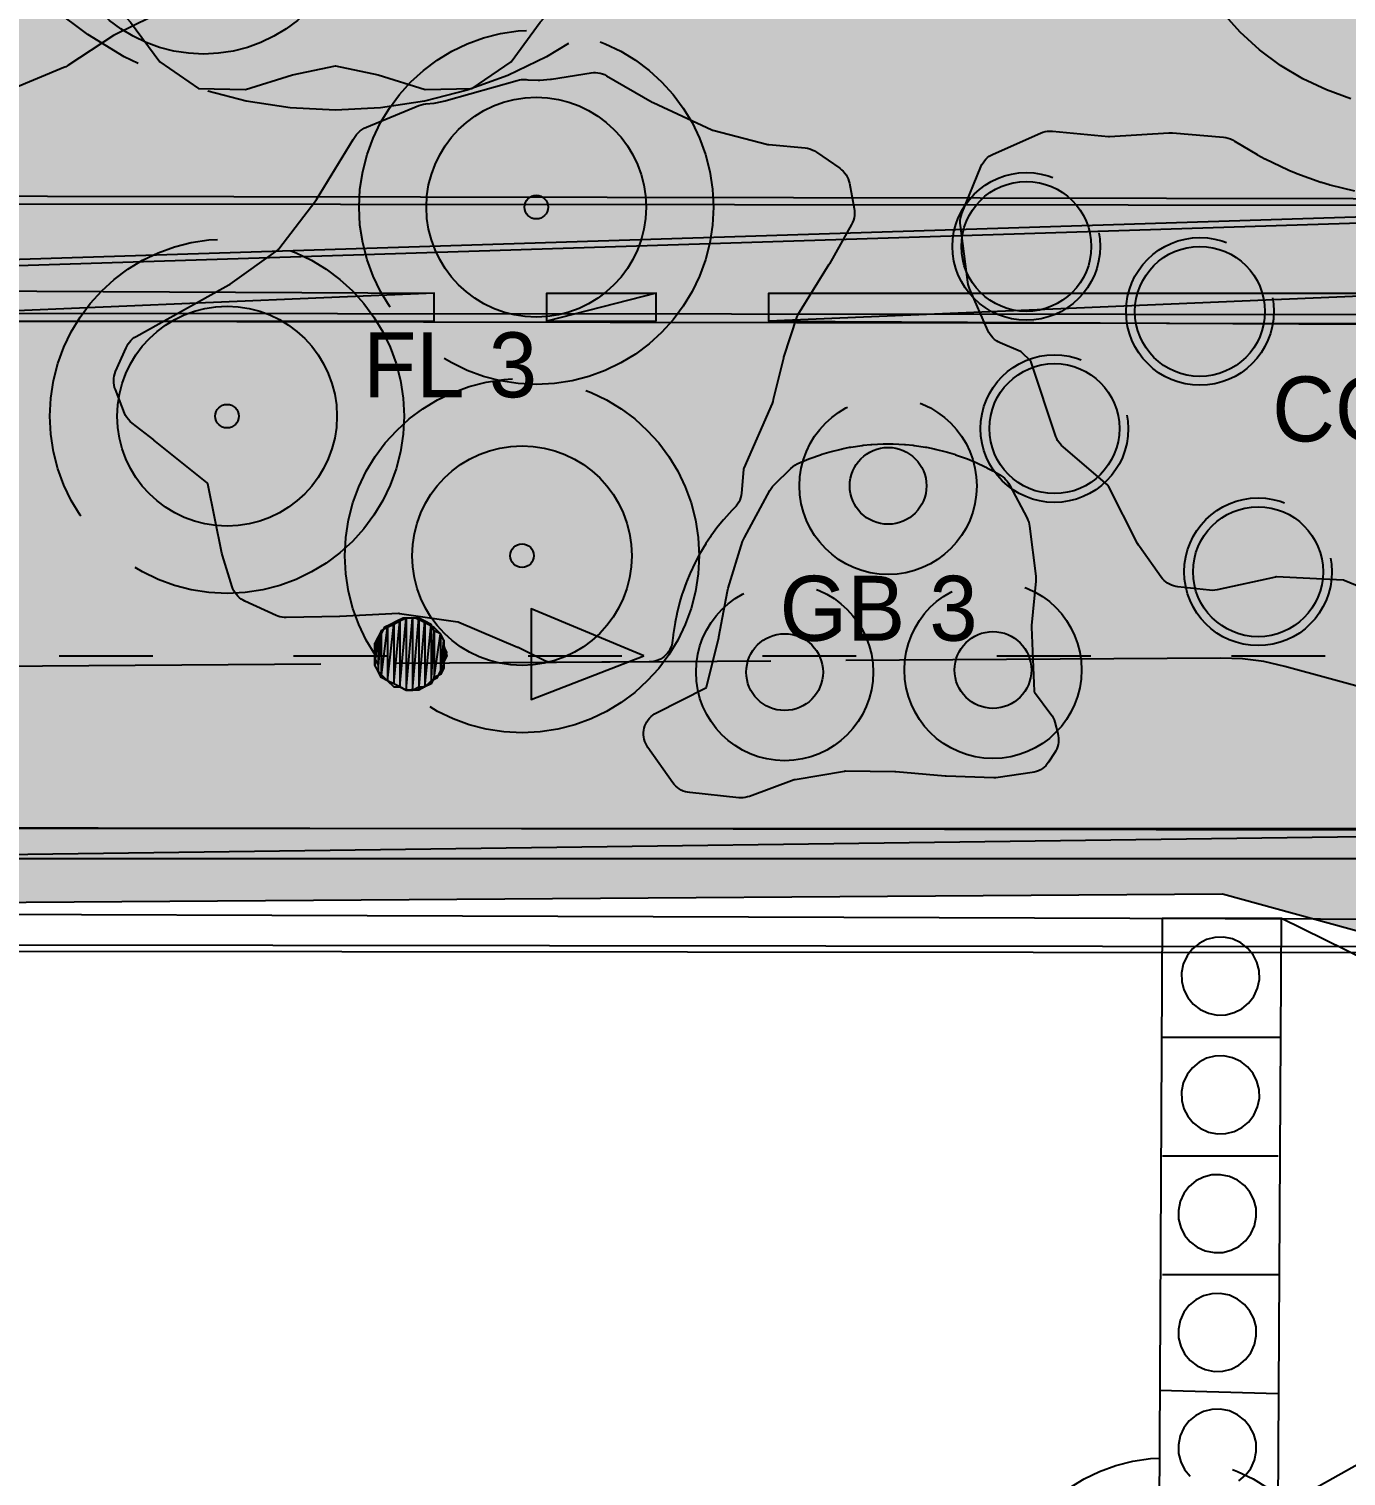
# Model space of a CAD drawing. Header units: metres. Extents: x 1 to 213, y 1 to 147.
# Drawn here: x 57.562 to 62.022, y 40.275 to 45.175 of the extents above; entities that cross this region are included whole.
import ezdxf
from ezdxf.enums import TextEntityAlignment as Align

# ---------------------------------------------------------------- set-up
doc = ezdxf.new("R2010")
doc.units = ezdxf.units.M
doc.linetypes.add('DASHED', pattern=[1.524, 1.27, -0.254])
for name, color, linetype in [('00-BASE-ARQUITECTURA', 8, 'Continuous'), ('PJ-ARBOLES', 94, 'Continuous'), ('PJ-ARBUSTOS', 82, 'Continuous'), ('PJ-COPA-ADULTA', 8, 'DASHED'), ('PJ-CUBRESUELOS', 150, 'Continuous'), ('PJ-ETIQUETAS', 7, 'Continuous'), ('PJ-GRAVILLA', 42, 'Continuous'), ('PJ-HERBACEAS', 212, 'Continuous'), ('PJ-LIMITE-JARDIN', 7, 'Continuous'), ('PJ-MASAS', 92, 'Continuous'), ('PJ-MASAS-RELLENO', 92, 'Continuous'), ('PJ-PROTEGIDO', 30, 'DASHED'), ('PJ-RIEGO-SECTORES', 5, 'Continuous'), ('PJ-VISIBILIDAD', 1, 'DASHED')]:
    doc.layers.add(name, color=color, linetype=linetype)

# ---------------------------------------------------------------- blocks, each defined once
blk = doc.blocks.new('PJ_CD')
for p, q in [((0.0599, 0.2633), (0.1829, 0.8045)), ((-0.1981, 0.1835), (-0.6052, 0.5607)), ((0.2579, 0.0798), (0.7882, 0.2438)), ((-0.2579, -0.0798), (-0.7882, -0.2438)), ((0.1981, -0.1835), (0.6052, -0.5607)), ((-0.0599, -0.2633), (-0.1829, -0.8045))]:
    blk.add_line(p, q)
blk.add_lwpolyline([(1.5, 0), (1.4545, 0.1529), (1.3572, 0.2885), (1.2839, 0.4172), (1.2675, 0.5643), (1.2666, 0.7312), (1.2135, 0.8817), (1.0868, 0.9786), (0.9284, 1.0311), (0.7935, 1.0922), (0.6937, 1.2016), (0.5949, 1.3361), (0.4635, 1.4266), (0.3041, 1.4305), (0.145, 1.3799), (0, 1.35), (-0.145, 1.3799), (-0.3041, 1.4305), (-0.4635, 1.4266), (-0.5949, 1.3361), (-0.6938, 1.2016), (-0.7935, 1.0922), (-0.9284, 1.0311), (-1.0868, 0.9786), (-1.2135, 0.8817), (-1.2666, 0.7312), (-1.2675, 0.5643), (-1.2839, 0.4172), (-1.3572, 0.2885), (-1.4545, 0.1529), (-1.5, 0), (-1.4545, -0.1529), (-1.3572, -0.2885), (-1.2839, -0.4172), (-1.2675, -0.5643), (-1.2666, -0.7312), (-1.2135, -0.8817), (-1.0868, -0.9786), (-0.9284, -1.0311), (-0.7935, -1.0922), (-0.6938, -1.2016), (-0.5949, -1.3361), (-0.4635, -1.4266), (-0.3041, -1.4305), (-0.145, -1.3799), (0, -1.35), (0.145, -1.3799), (0.3041, -1.4305), (0.4635, -1.4266), (0.5949, -1.3361), (0.6937, -1.2016), (0.7935, -1.0922), (0.9284, -1.0311), (1.0868, -0.9786), (1.2135, -0.8817), (1.2666, -0.7312), (1.2675, -0.5643), (1.2839, -0.4172), (1.3572, -0.2885), (1.4545, -0.1529), (1.5, 0)], close=True)
blk.add_circle((0, 0), 0.135)
at = {"flags": 1}
for tag, p, height in [('CODIGO', (0.15, 0.15), 0.2), ('ESPECIE', (0.15, -0.1), 0.15), ('ZONA', (0.15, -0.3), 0.15)]:
    blk.add_attdef(tag, p, '', height=height, dxfattribs=at)
blk = doc.blocks.new('PJ_CG')
blk.add_circle((0, 0), 0.22)
at = {"flags": 1}
for tag, p, height in [('CODIGO', (0.15, 0.15), 0.2), ('ESPECIE', (0.15, -0.1), 0.15), ('ZONA', (0.15, -0.3), 0.15)]:
    blk.add_attdef(tag, p, '', height=height, dxfattribs=at)
blk = doc.blocks.new('PJ_FL')
for radius in [0.372, 0.04]:
    blk.add_circle((0, 0), radius)
at = {"flags": 1}
for tag, p, height in [('CODIGO', (0.15, 0.15), 0.2), ('ESPECIE', (0.15, -0.1), 0.15), ('ZONA', (0.15, -0.3), 0.15)]:
    blk.add_attdef(tag, p, '', height=height, dxfattribs=at)
blk = doc.blocks.new('PJ_GB')
blk.add_circle((0, 0), 0.13)
at = {"flags": 1}
for tag, p, height in [('CODIGO', (0.15, 0.15), 0.2), ('ESPECIE', (0.15, -0.1), 0.15), ('ZONA', (0.15, -0.3), 0.15)]:
    blk.add_attdef(tag, p, '', height=height, dxfattribs=at)

msp = doc.modelspace()

# ---------------------------------------------------------------- hatches: boundary and pattern name
at = {"layer": 'PJ-GRAVILLA'}
h = msp.add_hatch(dxfattribs=at)
h.set_pattern_fill('GRAVEL', scale=0.03)
h.paths.add_polyline_path([(55.2538, 48.8156), (62.0889, 48.8156), (63.0149, 48.6833), (63.8968, 48.2864), (64.6906, 47.4927), (64.7347, 47.2281), (64.9552, 47.0076), (65.2198, 45.9493), (65.0875, 44.8028), (64.0732, 42.2892), (63.8968, 42.1128), (62.0889, 42.1128), (61.6038, 42.2451), (55.1215, 42.201), (54.9892, 42.4215), (54.9892, 48.5069), (55.2538, 48.8156)])
at = {"layer": 'PJ-MASAS-RELLENO'}
for points in [[(55.6519, 47.0158), (55.6451, 47.0208), (55.6389, 47.0264), (55.6333, 47.0326), (55.6284, 47.0394), (55.6242, 47.0467), (55.55, 47.193), (55.5468, 47.2001), (55.5444, 47.2074), (55.5426, 47.2149), (55.5416, 47.2226), (55.524, 47.4354), (55.5239, 47.4359), (55.5081, 47.6012), (55.5078, 47.6094), (55.5083, 47.6175), (55.5096, 47.6256), (55.5117, 47.6335), (55.5146, 47.6411), (55.5182, 47.6484), (55.5226, 47.6552), (55.5277, 47.6616), (55.6754, 47.8296), (55.6765, 47.831), (55.6769, 47.8328), (55.7002, 47.9626), (55.7021, 47.9706), (55.7048, 47.9784), (55.7082, 47.9859), (55.7125, 47.9929), (55.7174, 47.9995), (55.723, 48.0056), (55.7291, 48.011), (55.8164, 48.0805), (55.8225, 48.0849), (55.829, 48.0887), (55.8358, 48.0919), (55.8429, 48.0945), (55.8501, 48.0963), (55.9955, 48.1261), (55.9977, 48.1266), (56.1944, 48.1785), (56.1966, 48.1792), (56.1987, 48.1802), (56.3883, 48.2812), (56.3961, 48.2849), (56.4042, 48.2876), (56.4126, 48.2895), (56.5849, 48.3185), (56.5915, 48.3193), (56.5982, 48.3196), (56.6679, 48.3196), (56.6755, 48.3192), (56.683, 48.3182), (56.6904, 48.3164), (56.6975, 48.3139), (56.7044, 48.3108), (56.711, 48.307), (56.7172, 48.3027), (56.7229, 48.2977), (56.7281, 48.2923), (56.7329, 48.2864), (56.737, 48.28), (56.7405, 48.2733), (56.7434, 48.2663), (56.7455, 48.259), (56.7494, 48.2436), (56.7499, 48.2418), (56.7573, 48.2173), (56.7585, 48.2138), (56.7678, 48.191), (56.7694, 48.1876), (56.7808, 48.1658), (56.7827, 48.1625), (56.7962, 48.1419), (56.7984, 48.1388), (56.8137, 48.1195), (56.8162, 48.1167), (56.8332, 48.099), (56.836, 48.0964), (56.8546, 48.0803), (56.8576, 48.078), (56.8777, 48.0638), (56.8809, 48.0618), (56.9022, 48.0495), (56.9056, 48.0478), (56.928, 48.0376), (56.9315, 48.0362), (56.9548, 48.0282), (56.9584, 48.0272), (56.9823, 48.0214), (56.9861, 48.0207), (57.0104, 48.0172), (57.0142, 48.0169), (57.0397, 48.0156), (57.0416, 48.0156), (57.1404, 48.0156), (57.1477, 48.0153), (57.155, 48.0142), (57.1622, 48.0126), (57.1692, 48.0102), (57.1759, 48.0073), (57.1823, 48.0037), (57.1884, 47.9996), (57.301, 47.915), (57.3033, 47.9134), (57.5006, 47.7861), (57.5022, 47.7851), (57.5039, 47.7845), (57.7005, 47.7246), (57.7021, 47.7242), (57.7039, 47.7242), (57.9005, 47.7339), (57.9021, 47.7341), (57.9037, 47.7343), (58.1016, 47.7772), (58.1027, 47.7774), (58.3315, 47.8334), (58.3333, 47.8339), (58.335, 47.8348), (58.5438, 47.956), (58.5445, 47.9565), (58.656, 48.0245), (58.6631, 48.0283), (58.6705, 48.0314), (58.6781, 48.0338), (58.686, 48.0353), (58.8055, 48.053), (58.8096, 48.0539), (59.0058, 48.1044), (59.0076, 48.1049), (59.0091, 48.1058), (59.1973, 48.2139), (59.2041, 48.2173), (59.2111, 48.2201), (59.2184, 48.2223), (59.2258, 48.2237), (59.469, 48.2587), (59.4765, 48.2594), (59.4841, 48.2594), (59.4916, 48.2587), (59.499, 48.2573), (59.5063, 48.2552), (59.5133, 48.2524), (59.5201, 48.2489), (59.5264, 48.2449), (59.7563, 48.083), (59.763, 48.0777), (59.7691, 48.0718), (59.7745, 48.0652), (59.7792, 48.0581), (59.7831, 48.0506), (59.7862, 48.0427), (59.8462, 47.8615), (59.8483, 47.8539), (59.8496, 47.8462), (59.8502, 47.8385), (59.85, 47.8306), (59.8491, 47.8229), (59.8179, 47.6397), (59.816, 47.6315), (59.8133, 47.6235), (59.728, 47.4102), (59.7276, 47.409), (59.649, 47.1919), (59.6484, 47.1897), (59.648, 47.1874), (59.6239, 46.9827), (59.6238, 46.9808), (59.624, 46.9789), (59.6583, 46.7864), (59.6595, 46.7813), (59.7184, 46.5957), (59.7204, 46.5883), (59.7597, 46.4054), (59.7611, 46.3964), (59.7614, 46.3873), (59.759, 46.2367), (59.7585, 46.2288), (59.7572, 46.221), (59.7551, 46.2133), (59.7523, 46.206), (59.7488, 46.1989), (59.7446, 46.1922), (59.6967, 46.1234), (59.6918, 46.1172), (59.6864, 46.1114), (59.6805, 46.1062), (59.674, 46.1017), (59.6107, 46.0613), (59.6093, 46.0605), (59.4585, 45.9685), (59.4568, 45.9674), (59.4554, 45.9659), (59.3195, 45.8105), (59.318, 45.8086), (59.1734, 45.622), (59.1732, 45.6217), (59.1666, 45.6129), (59.1609, 45.6062), (59.1545, 45.6002), (59.1475, 45.5949), (59.1399, 45.5904), (59.1215, 45.5808), (59.1171, 45.578), (59.0858, 45.556), (59.0858, 45.5561), (59.0826, 45.5538), (59.0757, 45.5497), (59.0684, 45.5464), (59.0608, 45.5438), (58.8201, 45.4752), (58.8176, 45.4744), (58.7865, 45.4633), (58.7817, 45.4612), (58.7536, 45.4468), (58.7491, 45.4441), (58.723, 45.4261), (58.7189, 45.4228), (58.7074, 45.4124), (58.7021, 45.408), (58.6964, 45.4041), (58.6905, 45.4006), (58.6842, 45.3977), (58.4262, 45.2913), (58.419, 45.2887), (58.4116, 45.2868), (58.404, 45.2856), (58.3964, 45.2852), (58.2388, 45.2838), (58.237, 45.2837), (58.2351, 45.2835), (58.0355, 45.2446), (58.0338, 45.2442), (58.0322, 45.2435), (57.8534, 45.1553), (57.8491, 45.1529), (57.694, 45.051), (57.6875, 45.0471), (57.6807, 45.0439), (57.5026, 44.97), (57.4967, 44.9678), (57.4906, 44.9661), (57.3159, 44.9242), (57.3101, 44.923), (57.3042, 44.9223), (57.0683, 44.9017), (57.0627, 44.9008), (56.8952, 44.8617), (56.8934, 44.8612), (56.8918, 44.8604), (56.7003, 44.7531), (56.6985, 44.752), (56.6974, 44.7502), (56.5896, 44.564), (56.5885, 44.5619), (56.4786, 44.3426), (56.4781, 44.3418), (56.4171, 44.2234), (56.413, 44.2163), (56.4081, 44.2096), (56.4025, 44.2035), (56.3964, 44.1979), (56.3897, 44.1931), (56.3826, 44.1889), (56.2696, 44.1309), (56.2613, 44.1272), (56.2526, 44.1245), (56.2458, 44.1228), (56.2027, 44.1088), (56.2002, 44.1079), (55.8837, 43.9819), (55.8763, 43.9793), (55.8687, 43.9775), (55.8609, 43.9765), (55.8531, 43.9762), (55.8452, 43.9767), (55.8375, 43.9779), (55.8299, 43.9799), (55.8226, 43.9827), (55.8155, 43.9861), (55.8089, 43.9902), (55.8026, 43.995), (55.6367, 44.1345), (55.6308, 44.1399), (55.6255, 44.1459), (55.6209, 44.1524), (55.6169, 44.1593), (55.6136, 44.1666), (55.6111, 44.1742), (55.5496, 44.394), (55.548, 44.4013), (55.547, 44.4088), (55.5467, 44.4163), (55.5471, 44.4238), (55.5675, 44.6226), (55.5677, 44.6268), (55.5668, 44.8239), (55.5667, 44.8255), (55.5583, 45.0155), (55.5584, 45.0247), (55.5596, 45.0338), (55.5906, 45.1995), (55.5923, 45.2067), (55.5946, 45.2137), (55.5976, 45.2204), (55.6012, 45.2269), (55.6053, 45.233), (55.61, 45.2386), (55.6152, 45.2439), (55.6209, 45.2486), (55.7466, 45.3438), (55.7545, 45.3491), (55.763, 45.3533), (56.0034, 45.4581), (56.0051, 45.459), (56.0062, 45.4605), (56.1748, 45.7212), (56.1758, 45.723), (56.176, 45.7249), (56.1903, 45.9283), (56.1903, 45.9302), (56.1897, 45.9319), (56.1084, 46.1279), (56.1074, 46.1301), (56.1061, 46.1321), (55.9603, 46.3302), (55.8178, 46.5233), (55.8131, 46.5304), (55.8092, 46.538), (55.7962, 46.5668), (55.7932, 46.5747), (55.791, 46.5828), (55.7897, 46.5912), (55.7892, 46.5996), (55.7892, 46.7632), (55.7892, 46.7651), (55.788, 46.7906), (55.7876, 46.7944), (55.7841, 46.8188), (55.7834, 46.8225), (55.7776, 46.8464), (55.7766, 46.85), (55.7686, 46.8733), (55.7672, 46.8768), (55.757, 46.8992), (55.7553, 46.9026), (55.743, 46.9239), (55.741, 46.9271), (55.7268, 46.9472), (55.7245, 46.9502), (55.7084, 46.9688), (55.7058, 46.9716), (55.6881, 46.9886), (55.6853, 46.9911), (55.666, 47.0064), (55.6629, 47.0086), (55.6519, 47.0158)], [(57.855, 43.9537), (57.8525, 43.9611), (57.8507, 43.9688), (57.8497, 43.9765), (57.8495, 43.9844), (57.85, 43.9922), (57.8513, 43.9999), (57.8533, 44.0075), (57.8561, 44.0148), (57.8912, 44.0958), (57.8945, 44.1025), (57.8984, 44.1089), (57.9028, 44.1148), (57.9078, 44.1204), (57.9133, 44.1254), (57.9193, 44.1299), (57.9256, 44.1339), (58.0785, 44.2191), (58.2398, 44.3088), (58.2436, 44.3112), (58.4063, 44.4273), (58.4078, 44.4286), (58.4091, 44.4301), (58.5334, 44.5947), (58.5356, 44.5979), (58.6599, 44.8007), (58.6645, 44.8074), (58.6721, 44.8173), (58.6775, 44.8238), (58.6837, 44.8296), (58.6904, 44.8347), (58.6976, 44.8392), (58.7052, 44.8428), (58.8823, 44.9159), (58.8901, 44.9186), (58.8982, 44.9206), (58.9064, 44.9217), (58.9349, 44.924), (58.94, 44.9248), (58.9723, 44.9317), (58.9748, 44.9323), (59.2156, 45.001), (59.223, 45.0027), (59.2306, 45.0037), (59.2383, 45.004), (59.246, 45.0036), (59.2513, 45.003), (59.2868, 45.0016), (59.292, 45.0017), (59.3288, 45.005), (59.3314, 45.0053), (59.4658, 45.0264), (59.4735, 45.0272), (59.4813, 45.0273), (59.489, 45.0266), (59.4967, 45.0252), (59.5041, 45.023), (59.5114, 45.0202), (59.5183, 45.0166), (59.6727, 44.9272), (59.6759, 44.9255), (59.8749, 44.8333), (59.8765, 44.8326), (59.8783, 44.8321), (60.0647, 44.784), (60.0662, 44.7837), (60.0678, 44.7835), (60.1905, 44.7722), (60.1987, 44.771), (60.2067, 44.769), (60.2145, 44.7662), (60.222, 44.7625), (60.229, 44.7581), (60.3078, 44.7031), (60.3139, 44.6983), (60.3196, 44.693), (60.3247, 44.6872), (60.3292, 44.681), (60.333, 44.6743), (60.3363, 44.6673), (60.3388, 44.66), (60.3406, 44.6524), (60.3568, 44.567), (60.3579, 44.5591), (60.3582, 44.551), (60.3577, 44.543), (60.3564, 44.5351), (60.3543, 44.5273), (60.3514, 44.5198), (60.3478, 44.5126), (60.2727, 44.3802), (60.2711, 44.3775), (60.1643, 44.2055), (60.1632, 44.2034), (60.1623, 44.2011), (60.1177, 44.0637), (60.1169, 44.0608), (60.0828, 43.9204), (60.0809, 43.9137), (60.0784, 43.9072), (59.9825, 43.6881), (59.9818, 43.6861), (59.9815, 43.6839), (59.9746, 43.6032), (59.9736, 43.5953), (59.9717, 43.5875), (59.9691, 43.5799), (59.9657, 43.5727), (59.9616, 43.5658), (59.9569, 43.5593), (59.9515, 43.5534), (59.9439, 43.5458), (59.9425, 43.5443), (59.9153, 43.5143), (59.914, 43.5128), (59.8966, 43.4916), (59.8954, 43.49), (59.8712, 43.4575), (59.8701, 43.4559), (59.8548, 43.433), (59.8538, 43.4314), (59.8329, 43.3966), (59.832, 43.3949), (59.819, 43.3707), (59.8181, 43.3689), (59.8008, 43.3323), (59.8, 43.3305), (59.7895, 43.3051), (59.7888, 43.3033), (59.7751, 43.2651), (59.7745, 43.2632), (59.7665, 43.237), (59.766, 43.2351), (59.7562, 43.1957), (59.7557, 43.1938), (59.7504, 43.1669), (59.7501, 43.165), (59.7441, 43.1249), (59.7439, 43.1229), (59.742, 43.1041), (59.7409, 43.0964), (59.739, 43.0888), (59.7363, 43.0814), (59.733, 43.0743), (59.729, 43.0676), (59.7244, 43.0613), (59.7191, 43.0555), (59.7134, 43.0503), (59.7071, 43.0456), (59.7004, 43.0415), (59.6934, 43.0382), (59.686, 43.0355), (59.6785, 43.0336), (59.6707, 43.0324), (59.6629, 43.0319), (59.3408, 43.0297), (59.3334, 43.03), (59.3261, 43.031), (59.3189, 43.0327), (59.3118, 43.035), (59.305, 43.0379), (59.2186, 43.0803), (59.2166, 43.0812), (59.0179, 43.1655), (59.0163, 43.1661), (59.0146, 43.1664), (58.8172, 43.1952), (58.8153, 43.1954), (58.8134, 43.1954), (58.6156, 43.1861), (58.6136, 43.186), (58.4339, 43.1821), (58.4267, 43.1823), (58.4195, 43.1831), (58.4125, 43.1845), (58.4056, 43.1866), (58.399, 43.1893), (58.294, 43.2371), (58.2873, 43.2405), (58.281, 43.2445), (58.2751, 43.2491), (58.2697, 43.2542), (58.2648, 43.2598), (58.2604, 43.2659), (58.2565, 43.2723), (58.2533, 43.279), (58.2508, 43.2861), (58.2176, 43.3922), (58.2156, 43.4001), (58.1677, 43.6352), (58.1672, 43.6371), (58.1658, 43.6384), (57.9857, 43.783), (57.9851, 43.7834), (57.9117, 43.8403), (57.9052, 43.8459), (57.8994, 43.8522), (57.8942, 43.8591), (57.8898, 43.8664), (57.8863, 43.8742), (57.855, 43.9537)], [(60.8514, 44.1121), (60.8446, 44.1154), (60.8382, 44.1193), (60.8321, 44.1238), (60.8265, 44.1288), (60.8214, 44.1344), (60.8169, 44.1404), (60.8129, 44.1468), (60.8096, 44.1535), (60.7475, 44.2958), (60.7448, 44.3027), (60.7428, 44.3099), (60.7415, 44.3173), (60.7161, 44.5093), (60.7154, 44.5176), (60.7156, 44.5259), (60.7166, 44.5341), (60.7186, 44.5422), (60.7213, 44.55), (60.7859, 44.7085), (60.7891, 44.7155), (60.793, 44.7221), (60.7975, 44.7283), (60.8025, 44.734), (60.8081, 44.7393), (60.8142, 44.744), (60.8207, 44.748), (60.8275, 44.7515), (60.9876, 44.8225), (60.9952, 44.8255), (61.0032, 44.8276), (61.0113, 44.829), (61.0195, 44.8294), (61.0278, 44.8291), (61.2177, 44.8106), (61.2193, 44.8105), (61.2208, 44.8105), (61.4221, 44.8231), (61.428, 44.8233), (61.4339, 44.823), (61.6072, 44.8082), (61.6152, 44.8071), (61.623, 44.8052), (61.6306, 44.8025), (61.6379, 44.7991), (61.6448, 44.795), (61.6449, 44.7949), (61.6466, 44.7939), (61.7207, 44.7495), (61.7224, 44.7485), (61.7466, 44.7355), (61.7484, 44.7347), (61.8264, 44.6977), (61.8282, 44.6969), (61.8536, 44.6864), (61.8554, 44.6857), (61.9368, 44.6566), (61.9386, 44.656), (61.9649, 44.648), (61.9668, 44.6475), (62.0506, 44.6265), (62.0525, 44.6261), (62.0794, 44.6207), (62.0814, 44.6204), (62.1668, 44.6077), (62.1687, 44.6075), (62.1961, 44.6048), (62.198, 44.6046), (62.2454, 44.6023), (62.2533, 44.6015), (62.2612, 44.5999), (62.2689, 44.5976), (62.2763, 44.5944), (62.2833, 44.5906), (62.2899, 44.5861), (62.3714, 44.524), (62.376, 44.5209), (62.6043, 44.3921), (62.6091, 44.3898), (62.7808, 44.3213), (62.7813, 44.3211), (62.8378, 44.2994), (62.8399, 44.2988), (62.842, 44.2985), (62.9121, 44.2959), (62.9201, 44.2952), (62.928, 44.2937), (62.9356, 44.2914), (62.9431, 44.2884), (62.9501, 44.2846), (62.9568, 44.2802), (62.963, 44.2751), (63.0546, 44.1916), (63.0596, 44.1866), (63.0642, 44.1812), (63.0683, 44.1754), (63.0718, 44.1692), (63.1699, 43.9795), (63.1706, 43.9782), (63.2723, 43.7986), (63.2744, 43.7953), (63.3879, 43.6338), (63.3931, 43.6254), (63.4729, 43.4752), (63.4767, 43.467), (63.4796, 43.4583), (63.4814, 43.4494), (63.5086, 43.2663), (63.5094, 43.2575), (63.5093, 43.2488), (63.5081, 43.24), (63.5061, 43.2315), (63.4395, 43.0105), (63.4367, 43.0026), (63.4331, 42.9951), (63.4287, 42.988), (63.4236, 42.9814), (63.4178, 42.9753), (63.4114, 42.9699), (63.3579, 42.9292), (63.3518, 42.925), (63.3453, 42.9213), (63.3385, 42.9183), (63.3315, 42.9159), (63.3242, 42.9142), (63.3169, 42.9132), (63.3094, 42.9128), (62.6398, 42.9128), (62.6318, 42.9132), (62.6239, 42.9144), (62.6161, 42.9164), (62.6086, 42.9192), (62.6014, 42.9227), (62.5945, 42.9269), (62.5603, 42.9504), (62.5564, 42.9533), (62.3554, 43.1104), (62.3552, 43.1105), (62.2045, 43.2287), (62.2031, 43.2297), (62.2014, 43.2305), (62.0157, 43.3077), (62.0141, 43.3083), (62.0124, 43.3084), (61.7868, 43.3195), (61.785, 43.3196), (61.7833, 43.3193), (61.5858, 43.276), (61.5773, 43.2746), (61.5686, 43.2742), (61.56, 43.2747), (61.4525, 43.2865), (61.4452, 43.2876), (61.438, 43.2895), (61.4309, 43.292), (61.4242, 43.2951), (61.4177, 43.2989), (61.4117, 43.3032), (61.4061, 43.3081), (61.4009, 43.3135), (61.3963, 43.3193), (61.3222, 43.4225), (61.3188, 43.4277), (61.3158, 43.4331), (61.218, 43.6271), (61.217, 43.6288), (61.2156, 43.6302), (61.0637, 43.7598), (61.0584, 43.7647), (61.0536, 43.7701), (61.0492, 43.776), (61.0455, 43.7821), (61.0423, 43.7886), (61.0397, 43.7954), (60.9562, 44.0466), (60.9555, 44.0484), (60.9543, 44.0498), (60.9232, 44.0805), (60.9218, 44.0817), (60.9201, 44.0825), (60.8514, 44.1121)], [(59.8565, 42.9448), (59.857, 42.9466), (59.8978, 43.1146), (59.8983, 43.1167), (59.9272, 43.272), (59.9295, 43.2812), (59.979, 43.4395), (59.9816, 43.4467), (59.9849, 43.4536), (60.0708, 43.6126), (60.075, 43.6196), (60.0799, 43.6261), (60.0854, 43.632), (60.1423, 43.6872), (60.1489, 43.6929), (60.1561, 43.6979), (60.1638, 43.7021), (60.1759, 43.7078), (60.1795, 43.7094), (60.203, 43.7192), (60.2067, 43.7206), (60.243, 43.7336), (60.2467, 43.7348), (60.2711, 43.7422), (60.2749, 43.7432), (60.3123, 43.7526), (60.3162, 43.7535), (60.3412, 43.7585), (60.3451, 43.7591), (60.3832, 43.7648), (60.3871, 43.7653), (60.4125, 43.7678), (60.4164, 43.7681), (60.4549, 43.7699), (60.4588, 43.77), (60.4844, 43.77), (60.4883, 43.7699), (60.5268, 43.7681), (60.5307, 43.7678), (60.5561, 43.7653), (60.56, 43.7648), (60.5981, 43.7591), (60.602, 43.7585), (60.627, 43.7535), (60.6309, 43.7526), (60.6683, 43.7432), (60.6721, 43.7422), (60.6965, 43.7348), (60.7002, 43.7336), (60.7365, 43.7206), (60.7402, 43.7192), (60.7637, 43.7094), (60.7673, 43.7078), (60.8022, 43.6913), (60.8057, 43.6896), (60.8282, 43.6775), (60.8316, 43.6756), (60.8533, 43.6626), (60.8594, 43.6586), (60.8651, 43.654), (60.8703, 43.6489), (60.8751, 43.6434), (60.8793, 43.6374), (60.883, 43.6311), (60.9421, 43.5184), (60.9451, 43.5118), (60.9476, 43.5051), (60.9494, 43.4981), (60.9506, 43.491), (60.9713, 43.3223), (60.9719, 43.3136), (60.9715, 43.3049), (60.9571, 43.1551), (60.957, 43.1497), (60.966, 42.933), (60.9662, 42.9311), (60.9673, 42.9294), (61.0224, 42.8555), (61.0267, 42.8492), (61.0303, 42.8425), (61.0333, 42.8355), (61.0356, 42.8282), (61.046, 42.789), (61.0476, 42.7818), (61.0485, 42.7744), (61.0487, 42.7669), (61.0482, 42.7595), (61.047, 42.7522), (61.0452, 42.7449), (61.0426, 42.7379), (61.0395, 42.7312), (61.0357, 42.7248), (61.0146, 42.6924), (61.0102, 42.6863), (61.0052, 42.6806), (60.9997, 42.6755), (60.9938, 42.6708), (60.9875, 42.6668), (60.9808, 42.6633), (60.9738, 42.6605), (60.9666, 42.6584), (60.9592, 42.657), (60.8439, 42.6401), (60.8367, 42.6394), (60.8295, 42.6393), (60.6684, 42.6449), (60.6643, 42.6451), (60.4974, 42.6595), (60.4945, 42.6596), (60.3274, 42.6616), (60.3256, 42.6615), (60.3238, 42.6613), (60.1572, 42.6331), (60.1554, 42.6328), (60.1537, 42.6322), (60.0018, 42.5767), (59.9949, 42.5746), (59.9879, 42.573), (59.9807, 42.5721), (59.9735, 42.5719), (59.9663, 42.5723), (59.7999, 42.5893), (59.7924, 42.5904), (59.785, 42.5923), (59.7779, 42.5948), (59.771, 42.598), (59.7644, 42.6018), (59.7583, 42.6062), (59.7526, 42.6112), (59.7474, 42.6167), (59.7427, 42.6227), (59.6582, 42.7423), (59.6541, 42.7487), (59.6507, 42.7555), (59.6478, 42.7627), (59.6457, 42.77), (59.6443, 42.7775), (59.6436, 42.7851), (59.6437, 42.7928), (59.6445, 42.8004), (59.646, 42.8079), (59.6482, 42.8152), (59.6511, 42.8223), (59.6546, 42.829), (59.6588, 42.8354), (59.6636, 42.8414), (59.6689, 42.8469), (59.6748, 42.8518), (59.681, 42.8562), (59.6877, 42.8599), (59.8549, 42.9438), (59.8565, 42.9448)]]:
    msp.add_hatch(color=7, dxfattribs=at).paths.add_polyline_path(points)

# ---------------------------------------------------------------- linework, layer by layer
at = {"layer": '00-BASE-ARQUITECTURA'}
for points in [[(63.9409, 44.5981), (51.9394, 44.2171), (51.9394, 44.6193), (63.9409, 44.5981)], [(63.9409, 44.2066), (63.9409, 44.5981), (51.9394, 44.2171), (63.9409, 44.2066)], [(63.9515, 44.577), (51.95, 44.196), (51.95, 44.5876), (63.9515, 44.577)], [(63.9515, 44.1748), (63.9515, 44.577), (51.95, 44.196), (63.9515, 44.1748)], [(58.935, 44.2806), (56.6914, 44.1854), (56.6914, 44.2912), (58.935, 44.2806)], [(58.935, 44.1854), (58.935, 44.2806), (56.6914, 44.1854), (58.935, 44.1854)], [(59.6864, 44.1854), (59.6864, 44.2806), (59.316, 44.1854), (59.6864, 44.1854)], [(59.6864, 44.2806), (59.316, 44.1854), (59.316, 44.2806), (59.6864, 44.2806)], [(62.3111, 44.1748), (62.3111, 44.2806), (60.0674, 44.1854), (62.3111, 44.1748)], [(62.3111, 44.2806), (60.0674, 44.1854), (60.0674, 44.2806), (62.3111, 44.2806)], [(58.8504, 43.18), (58.8292, 43.18), (58.808, 43.1694), (58.7869, 43.1588), (58.7657, 43.1482), (58.7551, 43.1271), (58.7445, 43.1059), (58.7339, 43.0847), (58.7339, 43.0636), (58.7339, 43.0424), (58.7445, 43.0212), (58.7445, 43.0001), (58.7657, 42.9789), (58.7763, 42.9683), (58.7974, 42.9471), (58.8186, 42.9471), (58.8398, 42.9366), (58.8609, 42.9366), (58.8821, 42.9471), (58.9033, 42.9471), (58.9244, 42.9683), (58.9456, 42.9789), (58.9562, 43.0001), (58.9668, 43.0212), (58.9668, 43.0424), (58.9774, 43.0636), (58.9668, 43.0847), (58.9668, 43.1059), (58.9562, 43.1271), (58.935, 43.1482), (58.9139, 43.1588), (58.8927, 43.1694), (58.8715, 43.18), (58.8504, 43.18)], [(58.7974, 43.1588), (58.7974, 42.9577), (58.8186, 43.1694), (58.7974, 43.1588)], [(58.7974, 42.9577), (58.8186, 43.1694), (58.8186, 42.9471), (58.7974, 42.9577)], [(58.8186, 43.1694), (58.8186, 42.9471), (58.8398, 43.18), (58.8186, 43.1694)], [(58.8186, 42.9471), (58.8398, 43.18), (58.8398, 42.9366), (58.8186, 42.9471)], [(58.8398, 43.18), (58.8398, 42.9366), (58.8609, 43.18), (58.8398, 43.18)], [(58.8398, 42.9366), (58.8609, 43.18), (58.8609, 42.9366), (58.8398, 42.9366)], [(58.8609, 43.18), (58.8609, 42.9366), (58.8821, 43.18), (58.8609, 43.18)], [(58.8609, 42.9366), (58.8821, 43.18), (58.8821, 42.9366), (58.8609, 42.9366)], [(58.8821, 43.18), (58.8821, 42.9366), (58.9033, 43.1694), (58.8821, 43.18)], [(58.8821, 42.9366), (58.9033, 43.1694), (58.9033, 42.9471), (58.8821, 42.9366)], [(58.9033, 43.1694), (58.9033, 42.9471), (58.9244, 43.1588), (58.9033, 43.1694)], [(59.6441, 43.053), (59.2631, 43.2117), (59.2631, 42.9048), (59.6441, 43.053)], [(58.7339, 43.0953), (58.7339, 43.0212), (58.7445, 43.1165), (58.7339, 43.0953)], [(58.7339, 43.0212), (58.7445, 43.1165), (58.7445, 43.0001), (58.7339, 43.0212)], [(58.7445, 43.1165), (58.7445, 43.0001), (58.7551, 43.1376), (58.7445, 43.1165)], [(58.7445, 43.0001), (58.7551, 43.1376), (58.7551, 42.9789), (58.7445, 43.0001)], [(58.7551, 43.1376), (58.7551, 42.9789), (58.7763, 43.1482), (58.7551, 43.1376)], [(58.7551, 42.9789), (58.7763, 43.1482), (58.7763, 42.9683), (58.7551, 42.9789)], [(58.7763, 43.1482), (58.7763, 42.9683), (58.7974, 43.1588), (58.7763, 43.1482)], [(58.7763, 42.9683), (58.7974, 43.1588), (58.7974, 42.9577), (58.7763, 42.9683)], [(58.9033, 42.9471), (58.9244, 43.1588), (58.9244, 42.9577), (58.9033, 42.9471)], [(58.9244, 43.1588), (58.9244, 42.9577), (58.935, 43.1376), (58.9244, 43.1588)], [(58.9244, 42.9577), (58.935, 43.1376), (58.935, 42.9789), (58.9244, 42.9577)], [(58.935, 43.1376), (58.935, 42.9789), (58.9562, 43.1271), (58.935, 43.1376)], [(58.935, 42.9789), (58.9562, 43.1271), (58.9562, 42.9895), (58.935, 42.9789)], [(58.9562, 43.1271), (58.9562, 42.9895), (58.9668, 43.1059), (58.9562, 43.1271)], [(58.7339, 43.0741), (58.7339, 43.0424), (58.7339, 43.0953), (58.7339, 43.0741)], [(58.7339, 43.0424), (58.7339, 43.0953), (58.7339, 43.0212), (58.7339, 43.0424)], [(58.9562, 42.9895), (58.9668, 43.1059), (58.9668, 43.0106), (58.9562, 42.9895)], [(58.9668, 43.0106), (58.9668, 43.1059), (58.9668, 43.0847), (58.9668, 43.0106)], [(58.9668, 43.0106), (58.9668, 43.0318), (58.9668, 43.0847), (58.9668, 43.0106)], [(58.9668, 43.0318), (58.9668, 43.0847), (58.9774, 43.053), (58.9668, 43.0318)], [(57.665, 43.053), (57.9825, 43.053)], [(58.4588, 43.053), (58.7763, 43.053)], [(59.2525, 43.053), (59.57, 43.053)], [(60.0463, 43.053), (60.3638, 43.053)], [(60.84, 43.053), (61.1575, 43.053)], [(61.6338, 43.053), (61.9513, 43.053)], [(132.6056, 42.4603), (98.813, 42.4497), (51.9289, 42.4709), (51.9183, 40.2061), (63.2954, 40.1637), (62.5016, 38.0788), (61.8984, 36.4807), (60.5119, 32.8612), (59.8875, 31.2208), (59.2102, 29.4428), (58.5223, 27.8553), (57.9402, 26.7652), (56.6173, 24.7438), (54.7229, 22.5637), (53.0189, 21.0502), (52.1723, 20.4152), (50.426, 19.3146), (48.5316, 18.3832)], [(56.3633, 42.4709), (56.3633, 42.3651), (63.5282, 42.4603), (56.3633, 42.4709)], [(56.3633, 42.3651), (63.5282, 42.4603), (63.5282, 42.3651), (56.3633, 42.3651)], [(64.1949, 42.1534), (51.9289, 42.1957), (51.9289, 40.2061), (63.2954, 40.1637)], [(64.1949, 42.1534), (51.9289, 42.1957), (51.9289, 40.2061), (62.6709, 40.1637)], [(64.1949, 42.1534), (51.9289, 42.1957), (51.9289, 40.2061), (63.4541, 40.1637)], [(61.3904, 40.1637), (61.4009, 42.164), (61.8031, 42.164)], [(61.7925, 40.1637), (61.8031, 42.164)], [(61.8031, 42.164), (63.6975, 41.2326), (61.7925, 40.1637)], [(61.5558, 41.8424), (61.5857, 41.8363), (61.6153, 41.8372), (61.6435, 41.8444), (61.6693, 41.8576), (61.6917, 41.8761), (61.7098, 41.8995), (61.7225, 41.9272), (61.7286, 41.9572), (61.7278, 41.9867), (61.7205, 42.0149), (61.7074, 42.0407), (61.6888, 42.0632), (61.6655, 42.0813), (61.6377, 42.094), (61.6078, 42.1), (61.5782, 42.0992), (61.55, 42.092), (61.5242, 42.0788), (61.5017, 42.0603), (61.4837, 42.0369), (61.4709, 42.0091), (61.4649, 41.9792), (61.4657, 41.9497), (61.473, 41.9215), (61.4861, 41.8956), (61.5046, 41.8732), (61.528, 41.8551), (61.5558, 41.8424)], [(52.1935, 42.0793), (123.197, 42.0052)], [(52.204, 42.0581), (123.2076, 41.9841)], [(61.4009, 41.7618), (61.8031, 41.7618)], [(61.5558, 41.4402), (61.5857, 41.4342), (61.6153, 41.435), (61.6435, 41.4422), (61.6693, 41.4554), (61.6917, 41.4739), (61.7098, 41.4973), (61.7225, 41.5251), (61.7286, 41.555), (61.7278, 41.5845), (61.7205, 41.6127), (61.7074, 41.6386), (61.6888, 41.661), (61.6655, 41.6791), (61.6377, 41.6918), (61.6078, 41.6979), (61.5782, 41.697), (61.55, 41.6898), (61.5242, 41.6767), (61.5017, 41.6581), (61.4837, 41.6347), (61.4709, 41.607), (61.4649, 41.577), (61.4657, 41.5475), (61.473, 41.5193), (61.4861, 41.4935), (61.5046, 41.471), (61.528, 41.4529), (61.5558, 41.4402)], [(61.4009, 41.3596), (61.7925, 41.3596)], [(61.5452, 41.0381), (61.5751, 41.032), (61.6047, 41.0328), (61.6329, 41.0401), (61.6587, 41.0532), (61.6812, 41.0717), (61.6992, 41.0951), (61.7119, 41.1229), (61.718, 41.1528), (61.7172, 41.1824), (61.7099, 41.2106), (61.6968, 41.2364), (61.6783, 41.2588), (61.6549, 41.2769), (61.6271, 41.2896), (61.5972, 41.2957), (61.5676, 41.2949), (61.5394, 41.2876), (61.5136, 41.2745), (61.4912, 41.256), (61.4731, 41.2326), (61.4604, 41.2048), (61.4543, 41.1749), (61.4551, 41.1453), (61.4624, 41.1171), (61.4755, 41.0913), (61.494, 41.0689), (61.5174, 41.0508), (61.5452, 41.0381)], [(61.4009, 40.9575), (61.7925, 40.9575)], [(61.5452, 40.6359), (61.5751, 40.6298), (61.6047, 40.6307), (61.6329, 40.6379), (61.6587, 40.6511), (61.6812, 40.6696), (61.6992, 40.693), (61.7119, 40.7207), (61.718, 40.7507), (61.7172, 40.7802), (61.7099, 40.8084), (61.6968, 40.8342), (61.6783, 40.8567), (61.6549, 40.8748), (61.6271, 40.8875), (61.5972, 40.8935), (61.5676, 40.8927), (61.5394, 40.8855), (61.5136, 40.8723), (61.4912, 40.8538), (61.4731, 40.8304), (61.4604, 40.8026), (61.4543, 40.7727), (61.4551, 40.7432), (61.4624, 40.715), (61.4755, 40.6891), (61.494, 40.6667), (61.5174, 40.6486), (61.5452, 40.6359)], [(61.3904, 40.5659), (61.7925, 40.5553)], [(61.6587, 40.2595), (61.6812, 40.278), (61.6992, 40.3014), (61.7119, 40.3292), (61.718, 40.3591), (61.7172, 40.3886), (61.7099, 40.4168), (61.6968, 40.4426), (61.6783, 40.4651), (61.6549, 40.4832), (61.6271, 40.4959), (61.5972, 40.502), (61.5676, 40.5011), (61.5394, 40.4939), (61.5136, 40.4807), (61.4912, 40.4622), (61.4731, 40.4388), (61.4604, 40.4111), (61.4543, 40.3811), (61.4551, 40.3516), (61.4624, 40.3234), (61.4755, 40.2976), (61.494, 40.2751)]]:
    msp.add_lwpolyline(points, dxfattribs=at)
at = {"layer": 'PJ-COPA-ADULTA'}
for centre, radius in [((58.6, 46.4), 1.5), ((58.1535, 45.5899), 0.5), ((59.2803, 44.5717), 0.6), ((60.9395, 44.4387), 0.25), ((58.2332, 43.864), 0.6), ((61.5272, 44.2185), 0.25), ((61.0346, 43.8218), 0.25), ((59.232, 43.3916), 0.6), ((60.4715, 43.628), 0.3), ((61.7241, 43.3371), 0.25), ((60.1211, 42.9974), 0.3), ((60.8266, 43.0046), 0.3), ((61.4211, 39.7381), 0.6)]:
    msp.add_circle(centre, radius, dxfattribs=at)
at = {"layer": 'PJ-LIMITE-JARDIN'}
msp.add_lwpolyline([(55.2538, 48.8156), (62.0889, 48.8156), (63.0149, 48.6833), (63.8968, 48.2864), (64.6906, 47.4927), (64.7347, 47.2281), (64.9552, 47.0076), (65.2198, 45.9493), (65.0875, 44.8028), (64.0732, 42.2892), (63.8968, 42.1128), (62.0889, 42.1128), (61.6038, 42.2451), (55.1215, 42.201), (54.9892, 42.4215), (54.9892, 48.5069), (55.2538, 48.8156)], close=True, dxfattribs=at)
at = {"layer": 'PJ-MASAS'}
for points in [[(58.0322, 45.2435), (57.8534, 45.1553), (57.8491, 45.1529), (57.694, 45.051), (57.6875, 45.0471), (57.6807, 45.0439), (57.5026, 44.97)], [(62.2014, 43.2305), (62.0157, 43.3077), (62.0141, 43.3083), (62.0124, 43.3084), (61.7868, 43.3195), (61.785, 43.3196), (61.7833, 43.3193), (61.5858, 43.276), (61.5773, 43.2746), (61.5686, 43.2742), (61.56, 43.2747), (61.4525, 43.2865), (61.4452, 43.2876), (61.438, 43.2895), (61.4309, 43.292), (61.4242, 43.2951), (61.4177, 43.2989), (61.4117, 43.3032), (61.4061, 43.3081), (61.4009, 43.3135), (61.3963, 43.3193), (61.3222, 43.4225), (61.3188, 43.4277), (61.3158, 43.4331), (61.218, 43.6271), (61.217, 43.6288), (61.2156, 43.6302), (61.0637, 43.7598), (61.0584, 43.7647), (61.0536, 43.7701), (61.0492, 43.776), (61.0455, 43.7821), (61.0423, 43.7886), (61.0397, 43.7954), (60.9562, 44.0466), (60.9555, 44.0484), (60.9543, 44.0498), (60.9232, 44.0805), (60.9218, 44.0817), (60.9201, 44.0825), (60.8514, 44.1121), (60.8514, 44.1121), (60.8446, 44.1154), (60.8382, 44.1193), (60.8321, 44.1238), (60.8265, 44.1288), (60.8214, 44.1344), (60.8169, 44.1404), (60.8129, 44.1468), (60.8096, 44.1535), (60.7475, 44.2958), (60.7448, 44.3027), (60.7428, 44.3099), (60.7415, 44.3173), (60.7161, 44.5093), (60.7154, 44.5176), (60.7156, 44.5259), (60.7166, 44.5341), (60.7186, 44.5422), (60.7213, 44.55), (60.7859, 44.7085), (60.7891, 44.7155), (60.793, 44.7221), (60.7975, 44.7283), (60.8025, 44.734), (60.8081, 44.7393), (60.8142, 44.744), (60.8207, 44.748), (60.8275, 44.7515), (60.9876, 44.8225), (60.9952, 44.8255), (61.0032, 44.8276), (61.0113, 44.829), (61.0195, 44.8294), (61.0278, 44.8291), (61.2177, 44.8106), (61.2193, 44.8105), (61.2208, 44.8105), (61.4221, 44.8231), (61.428, 44.8233), (61.4339, 44.823), (61.6072, 44.8082), (61.6152, 44.8071), (61.623, 44.8052), (61.6306, 44.8025), (61.6379, 44.7991), (61.6448, 44.795), (61.6449, 44.7949), (61.6466, 44.7939), (61.7207, 44.7495), (61.7224, 44.7485), (61.7466, 44.7355), (61.7484, 44.7347), (61.8264, 44.6977), (61.8282, 44.6969), (61.8536, 44.6864), (61.8554, 44.6857), (61.9368, 44.6566), (61.9386, 44.656), (61.9649, 44.648), (61.9668, 44.6475), (62.0506, 44.6265)]]:
    msp.add_lwpolyline(points, dxfattribs=at)
for points in [[(57.855, 43.9537), (57.8525, 43.9611), (57.8507, 43.9688), (57.8497, 43.9765), (57.8495, 43.9844), (57.85, 43.9922), (57.8513, 43.9999), (57.8533, 44.0075), (57.8561, 44.0148), (57.8912, 44.0958), (57.8945, 44.1025), (57.8984, 44.1089), (57.9028, 44.1148), (57.9078, 44.1204), (57.9133, 44.1254), (57.9193, 44.1299), (57.9256, 44.1339), (58.0785, 44.2191), (58.2398, 44.3088), (58.2436, 44.3112), (58.4063, 44.4273), (58.4078, 44.4286), (58.4091, 44.4301), (58.5334, 44.5947), (58.5356, 44.5979), (58.6599, 44.8007), (58.6645, 44.8074), (58.6721, 44.8173), (58.6775, 44.8238), (58.6837, 44.8296), (58.6904, 44.8347), (58.6976, 44.8392), (58.7052, 44.8428), (58.8823, 44.9159), (58.8901, 44.9186), (58.8982, 44.9206), (58.9064, 44.9217), (58.9349, 44.924), (58.94, 44.9248), (58.9723, 44.9317), (58.9748, 44.9323), (59.2156, 45.001), (59.223, 45.0027), (59.2306, 45.0037), (59.2383, 45.004), (59.246, 45.0036), (59.2513, 45.003), (59.2868, 45.0016), (59.292, 45.0017), (59.3288, 45.005), (59.3314, 45.0053), (59.4658, 45.0264), (59.4735, 45.0272), (59.4813, 45.0273), (59.489, 45.0266), (59.4967, 45.0252), (59.5041, 45.023), (59.5114, 45.0202), (59.5183, 45.0166), (59.6727, 44.9272), (59.6759, 44.9255), (59.8749, 44.8333), (59.8765, 44.8326), (59.8783, 44.8321), (60.0647, 44.784), (60.0662, 44.7837), (60.0678, 44.7835), (60.1905, 44.7722), (60.1987, 44.771), (60.2067, 44.769), (60.2145, 44.7662), (60.222, 44.7625), (60.229, 44.7581), (60.3078, 44.7031), (60.3139, 44.6983), (60.3196, 44.693), (60.3247, 44.6872), (60.3292, 44.681), (60.333, 44.6743), (60.3363, 44.6673), (60.3388, 44.66), (60.3406, 44.6524), (60.3568, 44.567), (60.3579, 44.5591), (60.3582, 44.551), (60.3577, 44.543), (60.3564, 44.5351), (60.3543, 44.5273), (60.3514, 44.5198), (60.3478, 44.5126), (60.2727, 44.3802), (60.2711, 44.3775), (60.1643, 44.2055), (60.1632, 44.2034), (60.1623, 44.2011), (60.1177, 44.0637), (60.1169, 44.0608), (60.0828, 43.9204), (60.0809, 43.9137), (60.0784, 43.9072), (59.9825, 43.6881), (59.9818, 43.6861), (59.9815, 43.6839), (59.9746, 43.6032), (59.9736, 43.5953), (59.9717, 43.5875), (59.9691, 43.5799), (59.9657, 43.5727), (59.9616, 43.5658), (59.9569, 43.5593), (59.9515, 43.5534), (59.9439, 43.5458), (59.9425, 43.5443), (59.9153, 43.5143), (59.914, 43.5128), (59.8966, 43.4916), (59.8954, 43.49), (59.8712, 43.4575), (59.8701, 43.4559), (59.8548, 43.433), (59.8538, 43.4314), (59.8329, 43.3966), (59.832, 43.3949), (59.819, 43.3707), (59.8181, 43.3689), (59.8008, 43.3323), (59.8, 43.3305), (59.7895, 43.3051), (59.7888, 43.3033), (59.7751, 43.2651), (59.7745, 43.2632), (59.7665, 43.237), (59.766, 43.2351), (59.7562, 43.1957), (59.7557, 43.1938), (59.7504, 43.1669), (59.7501, 43.165), (59.7441, 43.1249), (59.7439, 43.1229), (59.742, 43.1041), (59.7409, 43.0964), (59.739, 43.0888), (59.7363, 43.0814), (59.733, 43.0743), (59.729, 43.0676), (59.7244, 43.0613), (59.7191, 43.0555), (59.7134, 43.0503), (59.7071, 43.0456), (59.7004, 43.0415), (59.6934, 43.0382), (59.686, 43.0355), (59.6785, 43.0336), (59.6707, 43.0324), (59.6629, 43.0319), (59.3408, 43.0297), (59.3334, 43.03), (59.3261, 43.031), (59.3189, 43.0327), (59.3118, 43.035), (59.305, 43.0379), (59.2186, 43.0803), (59.2166, 43.0812), (59.0179, 43.1655), (59.0163, 43.1661), (59.0146, 43.1664), (58.8172, 43.1952), (58.8153, 43.1954), (58.8134, 43.1954), (58.6156, 43.1861), (58.6136, 43.186), (58.4339, 43.1821), (58.4267, 43.1823), (58.4195, 43.1831), (58.4125, 43.1845), (58.4056, 43.1866), (58.399, 43.1893), (58.294, 43.2371), (58.2873, 43.2405), (58.281, 43.2445), (58.2751, 43.2491), (58.2697, 43.2542), (58.2648, 43.2598), (58.2604, 43.2659), (58.2565, 43.2723), (58.2533, 43.279), (58.2508, 43.2861), (58.2176, 43.3922), (58.2156, 43.4001), (58.1677, 43.6352), (58.1672, 43.6371), (58.1658, 43.6384), (57.9857, 43.783), (57.9851, 43.7834), (57.9117, 43.8403), (57.9052, 43.8459), (57.8994, 43.8522), (57.8942, 43.8591), (57.8898, 43.8664), (57.8863, 43.8742), (57.855, 43.9537)], [(59.8565, 42.9448), (59.857, 42.9466), (59.8978, 43.1146), (59.8983, 43.1167), (59.9272, 43.272), (59.9295, 43.2812), (59.979, 43.4395), (59.9816, 43.4467), (59.9849, 43.4536), (60.0708, 43.6126), (60.075, 43.6196), (60.0799, 43.6261), (60.0854, 43.632), (60.1423, 43.6872), (60.1489, 43.6929), (60.1561, 43.6979), (60.1638, 43.7021), (60.1759, 43.7078), (60.1795, 43.7094), (60.203, 43.7192), (60.2067, 43.7206), (60.243, 43.7336), (60.2467, 43.7348), (60.2711, 43.7422), (60.2749, 43.7432), (60.3123, 43.7526), (60.3162, 43.7535), (60.3412, 43.7585), (60.3451, 43.7591), (60.3832, 43.7648), (60.3871, 43.7653), (60.4125, 43.7678), (60.4164, 43.7681), (60.4549, 43.7699), (60.4588, 43.77), (60.4844, 43.77), (60.4883, 43.7699), (60.5268, 43.7681), (60.5307, 43.7678), (60.5561, 43.7653), (60.56, 43.7648), (60.5981, 43.7591), (60.602, 43.7585), (60.627, 43.7535), (60.6309, 43.7526), (60.6683, 43.7432), (60.6721, 43.7422), (60.6965, 43.7348), (60.7002, 43.7336), (60.7365, 43.7206), (60.7402, 43.7192), (60.7637, 43.7094), (60.7673, 43.7078), (60.8022, 43.6913), (60.8057, 43.6896), (60.8282, 43.6775), (60.8316, 43.6756), (60.8533, 43.6626), (60.8594, 43.6586), (60.8651, 43.654), (60.8703, 43.6489), (60.8751, 43.6434), (60.8793, 43.6374), (60.883, 43.6311), (60.9421, 43.5184), (60.9451, 43.5118), (60.9476, 43.5051), (60.9494, 43.4981), (60.9506, 43.491), (60.9713, 43.3223), (60.9719, 43.3136), (60.9715, 43.3049), (60.9571, 43.1551), (60.957, 43.1497), (60.966, 42.933), (60.9662, 42.9311), (60.9673, 42.9294), (61.0224, 42.8555), (61.0267, 42.8492), (61.0303, 42.8425), (61.0333, 42.8355), (61.0356, 42.8282), (61.046, 42.789), (61.0476, 42.7818), (61.0485, 42.7744), (61.0487, 42.7669), (61.0482, 42.7595), (61.047, 42.7522), (61.0452, 42.7449), (61.0426, 42.7379), (61.0395, 42.7312), (61.0357, 42.7248), (61.0146, 42.6924), (61.0102, 42.6863), (61.0052, 42.6806), (60.9997, 42.6755), (60.9938, 42.6708), (60.9875, 42.6668), (60.9808, 42.6633), (60.9738, 42.6605), (60.9666, 42.6584), (60.9592, 42.657), (60.8439, 42.6401), (60.8367, 42.6394), (60.8295, 42.6393), (60.6684, 42.6449), (60.6643, 42.6451), (60.4974, 42.6595), (60.4945, 42.6596), (60.3274, 42.6616), (60.3256, 42.6615), (60.3238, 42.6613), (60.1572, 42.6331), (60.1554, 42.6328), (60.1537, 42.6322), (60.0018, 42.5767), (59.9949, 42.5746), (59.9879, 42.573), (59.9807, 42.5721), (59.9735, 42.5719), (59.9663, 42.5723), (59.7999, 42.5893), (59.7924, 42.5904), (59.785, 42.5923), (59.7779, 42.5948), (59.771, 42.598), (59.7644, 42.6018), (59.7583, 42.6062), (59.7526, 42.6112), (59.7474, 42.6167), (59.7427, 42.6227), (59.6582, 42.7423), (59.6541, 42.7487), (59.6507, 42.7555), (59.6478, 42.7627), (59.6457, 42.77), (59.6443, 42.7775), (59.6436, 42.7851), (59.6437, 42.7928), (59.6445, 42.8004), (59.646, 42.8079), (59.6482, 42.8152), (59.6511, 42.8223), (59.6546, 42.829), (59.6588, 42.8354), (59.6636, 42.8414), (59.6689, 42.8469), (59.6748, 42.8518), (59.681, 42.8562), (59.6877, 42.8599), (59.8549, 42.9438), (59.8565, 42.9448)]]:
    msp.add_lwpolyline(points, close=True, dxfattribs=at)
at = {"layer": 'PJ-PROTEGIDO'}
msp.add_lwpolyline([(62.0387, 44.9388), (61.9556, 44.9685), (61.8757, 45.0063), (61.8, 45.0517), (61.729, 45.1043), (61.6636, 45.1636), (61.6043, 45.229)], dxfattribs=at)
at = {"layer": 'PJ-RIEGO-SECTORES'}
msp.add_lwpolyline([(63.0149, 48.6833), (63.8968, 48.2864), (64.6906, 47.4927), (64.7347, 47.2281), (64.9552, 47.0076), (65.2198, 45.9493), (65.0875, 44.8028), (64.0732, 42.2892), (63.8968, 42.1128), (62.0889, 42.1128), (61.6038, 42.2451), (55.1215, 42.201), (54.9892, 42.4215), (54.9892, 48.5069), (55.2538, 48.8156), (62.0889, 48.8156), (63.0149, 48.6833)], close=True, dxfattribs=at)
at = {"layer": 'PJ-VISIBILIDAD'}
msp.add_lwpolyline([(55.7892, 48.0156), (62.032, 48.0156), (62.7898, 47.9073), (63.4348, 47.6171), (63.9436, 47.1083), (63.9456, 47.0966), (63.9634, 47.0159), (63.9894, 46.9374), (64.0234, 46.862), (64.0649, 46.7906), (64.1137, 46.7238), (64.169, 46.6624), (64.2328, 46.5986), (64.4084, 45.8964), (64.3051, 45.0019), (63.4622, 42.9128), (62.196, 42.9128), (61.8143, 43.0169), (61.7433, 43.0329), (61.6711, 43.0423), (61.5983, 43.0451), (55.7892, 43.0056), (55.7892, 48.0156)], close=True, dxfattribs=at)

# ---------------------------------------------------------------- block references
at = {"layer": 'PJ-ARBOLES'}
msp.add_blockref('PJ_CD', (58.6, 46.4), dxfattribs=at)
at = {"layer": 'PJ-ARBUSTOS'}
for p in [(59.2803, 44.5717), (58.2332, 43.864), (59.232, 43.3916)]:
    msp.add_blockref('PJ_FL', p, dxfattribs=at)
at = {"layer": 'PJ-CUBRESUELOS'}
for p in [(60.4715, 43.628), (60.1211, 42.9974), (60.8266, 43.0046)]:
    msp.add_blockref('PJ_GB', p, dxfattribs=at)
at = {"layer": 'PJ-HERBACEAS'}
for p in [(60.9395, 44.4387), (61.5272, 44.2185), (61.0346, 43.8218), (61.7241, 43.3371)]:
    msp.add_blockref('PJ_CG', p, dxfattribs=at)

# ---------------------------------------------------------------- texts
at = {"layer": 'PJ-ETIQUETAS'}
for s, p in [('FL 3', (58.9887, 44.0378)), ('CG 7', (62.1151, 43.8884)), ('GB 3', (60.4395, 43.2136))]:
    msp.add_text(s, height=0.22, dxfattribs=at).set_placement(p, align=Align.MIDDLE_CENTER)

doc.saveas('drawing.dxf')
